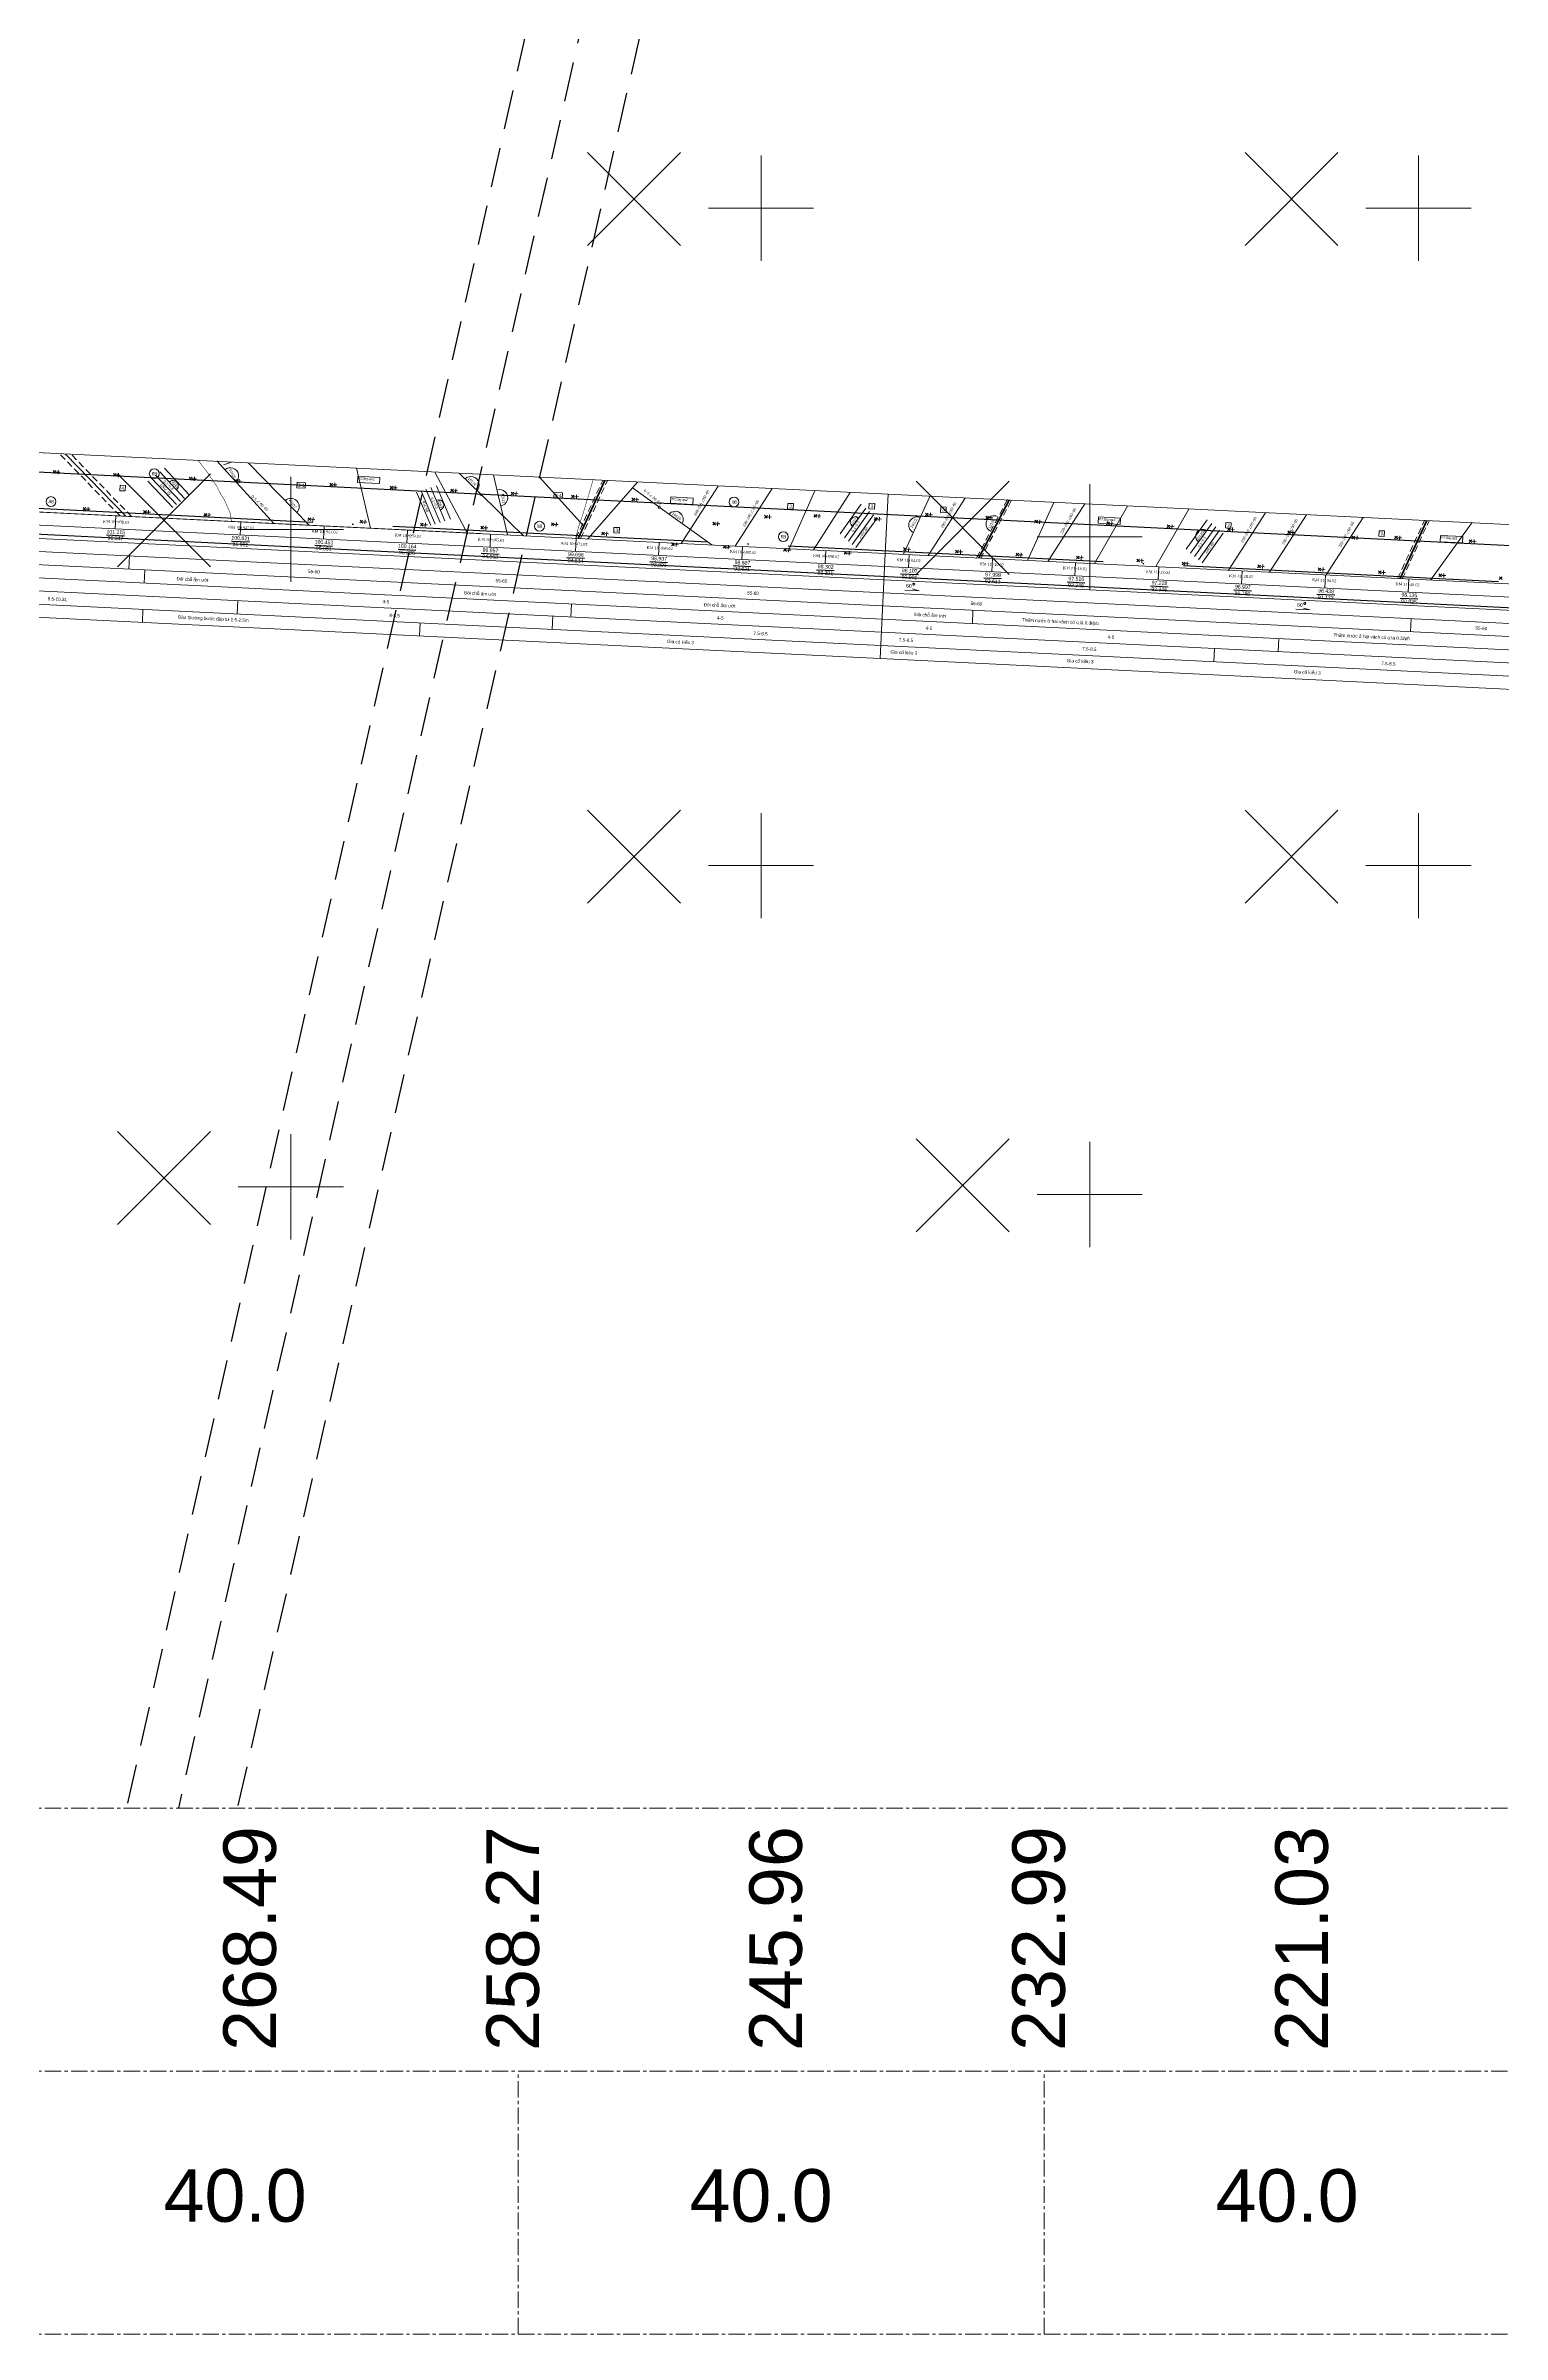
# Model space of a CAD drawing. Header units: inches. Extents: x 444671 to 463716, y 1783086 to 1794968.
# Drawn here: x 457464.6 to 457575.4, y 1788998.4 to 1789172.4 of the extents above; entities that cross this region are included whole.
import ezdxf
from ezdxf.enums import TextEntityAlignment as Align

# ---------------------------------------------------------------- set-up
doc = ezdxf.new("R2010")
doc.units = ezdxf.units.IN
doc.header["$MEASUREMENT"] = 0
for name, pattern in [('ACAD_ISO04W100', [30, 24, -3, 0, -3]), ('CENTER', [2, 1.25, -0.25, 0.25, -0.25]), ('DASHED2', [9.525, 6.35, -3.175]), ('DASHEDX2', [1.5, 1, -0.5]), ('HIDDEN', [0.375, 0.25, -0.125])]:
    doc.linetypes.add(name, pattern=pattern)
for name, color, linetype, lineweight in [('ah', 7, 'Continuous', 15), ('bac6', 7, 'Continuous', 40), ('bac7', 7, 'Continuous', 20), ('bac8', 251, 'Continuous', 9), ('dgay', 1, 'Continuous', 25), ('HOKHOAN', 250, 'DASHED2', 20), ('khung', 7, 'Continuous', 15), ('PEGCT', 7, 'Continuous', 15), ('Phuongvi', 7, 'Continuous', 15), ('rgdc', 7, 'Continuous', 25), ('Sohieu', 7, 'Continuous', 15), ('tdc', 7, 'Continuous', 15), ('Texdoi', 40, 'Continuous', 15), ('thoc', 252, 'Continuous', 13), ('Thoc2', 7, 'Continuous', 9)]:
    doc.layers.add(name, color=color, linetype=linetype, lineweight=lineweight)
for name, color, linetype in [('Caodoguong', 7, 'Continuous'), ('CONGTRINH', 2, 'Continuous'), ('Tam', 1, 'CENTER')]:
    doc.layers.add(name, color=color, linetype=linetype)
doc.styles.add('2', font='', dxfattribs={"height": 4})
doc.styles.add('25', font='', dxfattribs={"height": 5})
doc.styles.add('Chuin', font='', dxfattribs={"height": 0.2})
doc.styles.add('Geo', font='', dxfattribs={"height": 0.2})
doc.styles.add('ham', font='arial.ttf')
doc.styles.add('s', font='symbol.ttf', dxfattribs={"height": 0.4})
doc.styles.get('2').set_extended_font_data('.VnArial')
doc.styles.get('25').set_extended_font_data('.VnArial')
doc.styles.get('Chuin').set_extended_font_data('.VnArial')
doc.styles.get('Geo').set_extended_font_data('Geo TimesP')

# ---------------------------------------------------------------- blocks, each defined once
blk = doc.blocks.new('ghep')
at = {"layer": 'ah', "linetype": 'DASHEDX2', "ltscale": 0.5}
for p, q in [((412259.2, 1795215.34), (412257.08, 1795210.8)), ((412191.86, 1795210.8), (412187.04, 1795215.3)), ((412192.74, 1795210.8), (412187.92, 1795215.3)), ((412259.49, 1795215.26), (412257.41, 1795210.8))]:
    blk.add_line(p, q, dxfattribs=at)
for points in [[(412226.57, 1795210.8), (412228.39, 1795215.3)], [(412226.93, 1795210.8), (412228.75, 1795215.3)], [(412289.14, 1795210.8), (412290.96, 1795215.3)], [(412289.49, 1795210.8), (412291.31, 1795215.3)]]:
    blk.add_lwpolyline(points, dxfattribs=at)
at = {"layer": 'bac6'}
for p, q in [((412192.3, 1795210.8), (412187.48, 1795215.3)), ((412259.34, 1795215.3), (412257.24, 1795210.8))]:
    blk.add_line(p, q, dxfattribs=at)
for points in [[(412226.74, 1795210.8), (412228.56, 1795215.3)], [(412289.32, 1795210.8), (412291.13, 1795215.3)]]:
    blk.add_lwpolyline(points, dxfattribs=at)
at = {"layer": 'bac7'}
for p, q in [((412262.74, 1795215.3), (412260.95, 1795210.8)), ((412209.64, 1795215.3), (412210.93, 1795210.8)), ((412218.35, 1795210.72), (412215.61, 1795215.3)), ((412217.48, 1795215.3), (412219.15, 1795213.82)), ((412227.13, 1795211.75), (412223.58, 1795215.3)), ((412231.03, 1795215.3), (412227.47, 1795210.8)), ((412237.18, 1795215.3), (412234.58, 1795210.8)), ((412253.31, 1795215.3), (412251.52, 1795210.8)), ((412255.99, 1795215.3), (412253.39, 1795210.8)), ((412265.1, 1795215.3), (412262.5, 1795210.8)), ((412278.85, 1795215.3), (412276.25, 1795210.8)), ((412286.29, 1795215.3), (412283.69, 1795210.8))]:
    blk.add_line(p, q, dxfattribs=at)
for points in [[(412219.28, 1795213.71), (412222.57, 1795210.8)], [(412230.67, 1795214.84), (412232.73, 1795213.51)], [(412291.65, 1795210.8), (412294.56, 1795215.3)], [(412232.85, 1795213.43), (412236.92, 1795210.8)]]:
    blk.add_lwpolyline(points, dxfattribs=at)
blk.add_circle((412219.21, 1795213.76), 0.0681, dxfattribs=at)
at = {"layer": 'bac7', "linetype": 'ByBlock'}
blk.add_circle((412232.79, 1795213.47), 0.0763, dxfattribs=at)
at = {"layer": 'bac8'}
for p, q in [((412199, 1795215.35), (412203.56, 1795210.8)), ((412200.14, 1795215.3), (412199.52, 1795215.07)), ((412241.3, 1795215.3), (412238.7, 1795210.8)), ((412242.82, 1795210.8), (412244.55, 1795215.3)), ((412247.24, 1795215.3), (412244.65, 1795210.8)), ((412281.98, 1795215.3), (412279.38, 1795210.8))]:
    blk.add_line(p, q, dxfattribs=at)
for points in [[(412194.12, 1795213.79), (412196.1, 1795211.87)], [(412194.41, 1795214.04), (412196.39, 1795212.12)], [(412194.71, 1795214.29), (412196.69, 1795212.37)], [(412195.05, 1795214.59), (412197.03, 1795212.67)], [(412201.43, 1795215.3), (412206.26, 1795210.8)], [(412214.3, 1795213.71), (412215.5, 1795211.23)], [(412214.63, 1795213.84), (412215.83, 1795211.35)], [(412214.99, 1795213.97), (412216.19, 1795211.49)], [(412215.36, 1795214.11), (412216.56, 1795211.63)], [(412215.78, 1795214.27), (412216.98, 1795211.78)], [(412220.08, 1795215.3), (412221.37, 1795210.8)], [(412246.62, 1795212.12), (412248.12, 1795214.44)], [(412246.98, 1795211.84), (412248.47, 1795214.16)], [(412247.29, 1795211.6), (412248.78, 1795213.92)], [(412247.59, 1795211.36), (412249.09, 1795213.68)], [(412266.05, 1795210.8), (412268.35, 1795215.3)], [(412270.72, 1795210.8), (412273.01, 1795215.3)], [(412272.97, 1795212.24), (412274.46, 1795214.56)], [(412273.32, 1795211.96), (412274.82, 1795214.28)], [(412273.63, 1795211.72), (412275.13, 1795214.04)], [(412273.94, 1795211.48), (412275.43, 1795213.8)], [(412274.22, 1795211.27), (412275.71, 1795213.59)], [(412193.85, 1795213.56), (412195.83, 1795211.64)], [(412247.87, 1795211.14), (412249.37, 1795213.46)]]:
    blk.add_lwpolyline(points, dxfattribs=at)
at = {"layer": 'Caodoguong', "color": 0, "linetype": 'Continuous', "ltscale": 0.1}
for points in [[(412190.91, 1795209.31), (412192.27, 1795209.31)], [(412200.42, 1795209.31), (412201.78, 1795209.31)], [(412206.76, 1795209.31), (412208.12, 1795209.31)], [(412213.1, 1795209.31), (412214.45, 1795209.31)], [(412219.44, 1795209.31), (412220.8, 1795209.31)], [(412225.94, 1795209.31), (412227.29, 1795209.31)], [(412232.28, 1795209.31), (412233.63, 1795209.31)], [(412238.62, 1795209.31), (412239.97, 1795209.31)], [(412244.96, 1795209.31), (412246.31, 1795209.31)], [(412251.37, 1795209.32), (412252.72, 1795209.32)], [(412257.71, 1795209.32), (412259.06, 1795209.32)], [(412264.05, 1795209.32), (412265.4, 1795209.32)], [(412270.39, 1795209.32), (412271.74, 1795209.32)], [(412276.73, 1795209.32), (412278.08, 1795209.32)], [(412283.07, 1795209.32), (412284.42, 1795209.32)], [(412289.41, 1795209.32), (412290.76, 1795209.32)]]:
    blk.add_lwpolyline(points, dxfattribs=at)
at = {"layer": 'khung'}
blk.add_line((412250.19, 1795210.8), (412250.13, 1795210.8), dxfattribs=at)
for points in [[(412118.3, 1795215.3), (412250.13, 1795215.3)], [(412250.13, 1795215.3), (412250.13, 1795210.8)], [(412250.13, 1795215.3), (412350.13, 1795215.3)], [(412250.13, 1795215.3), (412250.13, 1795210.8)], [(412250.13, 1795215.3), (412250.13, 1795210.8)], [(412250.13, 1795215.3), (412250.13, 1795210.8)], [(412219.3, 1795210.8), (412115.8, 1795210.8)], [(412118.3, 1795210.8), (412250.13, 1795210.8)], [(412191.55, 1795210.8), (412191.55, 1795209.8)], [(412201.06, 1795210.8), (412201.06, 1795209.8)], [(412207.4, 1795210.8), (412207.4, 1795209.8)], [(412213.74, 1795210.8), (412213.74, 1795209.8)], [(412220.08, 1795210.8), (412220.08, 1795209.8)], [(412226.58, 1795210.8), (412226.58, 1795209.8)], [(412232.92, 1795210.8), (412232.92, 1795209.8)], [(412239.26, 1795210.8), (412239.26, 1795209.8)], [(412245.6, 1795210.8), (412245.6, 1795209.8)], [(412250.13, 1795210.8), (412250.13, 1795202.8)], [(412250.13, 1795210.8), (412312.65, 1795210.8)], [(412250.13, 1795210.8), (412250.13, 1795202.8)], [(412250.13, 1795210.8), (412250.13, 1795202.8)], [(412251.94, 1795210.8), (412251.94, 1795209.8)], [(412258.28, 1795210.8), (412258.28, 1795209.8)], [(412264.62, 1795210.8), (412264.62, 1795209.8)], [(412270.96, 1795210.8), (412270.96, 1795209.8)], [(412277.3, 1795210.8), (412277.3, 1795209.8)], [(412283.64, 1795210.8), (412283.64, 1795209.8)], [(412289.98, 1795210.8), (412289.98, 1795209.8)], [(412250.13, 1795208.8), (412250.13, 1795208.8)], [(412115.8, 1795205.8), (412250.13, 1795205.8)], [(412250.13, 1795205.8), (412350.13, 1795205.8)], [(412115.8, 1795204.8), (412250.13, 1795204.8)], [(412115.8, 1795203.8), (412250.13, 1795203.8)], [(412250.13, 1795204.8), (412350.13, 1795204.8)], [(412250.13, 1795203.8), (412350.13, 1795203.8)], [(412115.8, 1795202.8), (412250.13, 1795202.8)], [(412250.13, 1795202.8), (412350.13, 1795202.8)]]:
    blk.add_lwpolyline(points, dxfattribs=at)
at = {"layer": 'khung', "linetype": 'Continuous', "ltscale": 0.1}
for points in [[(412115.8, 1795209.8), (412250.13, 1795209.8)], [(412115.8, 1795208.8), (412250.13, 1795208.8)], [(412250.13, 1795209.8), (412350.13, 1795209.8)], [(412250.13, 1795208.8), (412350.13, 1795208.8)], [(412115.8, 1795207.8), (412250.13, 1795207.8)], [(412115.8, 1795206.8), (412250.13, 1795206.8)], [(412250.13, 1795206.8), (412350.13, 1795206.8)]]:
    blk.add_lwpolyline(points, dxfattribs=at)
at = {"layer": 'khung', "color": 0}
for points in [[(412192.72, 1795207.8), (412192.72, 1795206.8)], [(412193.95, 1795206.8), (412193.95, 1795205.8)], [(412257, 1795206.8), (412257, 1795205.8)], [(412290.31, 1795207.8), (412290.31, 1795206.8)], [(412226.47, 1795205.8), (412226.47, 1795204.8)], [(412280.34, 1795205.8), (412280.34, 1795204.8)], [(412193.95, 1795203.8), (412193.95, 1795202.8)], [(412201.12, 1795204.8), (412201.12, 1795203.8)], [(412215.06, 1795203.8), (412215.06, 1795202.8)], [(412225.11, 1795204.8), (412225.11, 1795203.8)], [(412275.48, 1795204.8), (412275.48, 1795203.8)]]:
    blk.add_lwpolyline(points, dxfattribs=at)
at = {"layer": 'khung', "color": 0, "linetype": 'Continuous', "ltscale": 0.1}
for points in [[(412250.13, 1795207.8), (412350.13, 1795207.8)], [(412251.75, 1795208.09), (412252.83, 1795208.09), (412252.32, 1795208.2)], [(412281.52, 1795208.09), (412282.6, 1795208.09), (412282.1, 1795208.2)]]:
    blk.add_lwpolyline(points, dxfattribs=at)
for centre in [(412252.4, 1795208.56), (412282.17, 1795208.56)]:
    blk.add_ellipse(centre, major_axis=(-0.0479, -0.0626), ratio=0.99999, start_param=6.486585, end_param=12.747598, dxfattribs=at)
at = {"layer": 'rgdc', "linetype": 'DASHEDX2', "ltscale": 0.5, "const_width": 0.037, "flags": 128}
for points in [[(412197.59, 1795215.3), (412198.29, 1795214.49), (412199.05, 1795213.49), (412199.42, 1795212.85), (412199.75, 1795212.38), (412199.97, 1795211.91), (412200.22, 1795211.42), (412200.34, 1795210.8)], [(412227.66, 1795215.3), (412227.42, 1795214.31), (412227, 1795212.62), (412226.71, 1795211.59), (412226.55, 1795210.8)]]:
    blk.add_lwpolyline(points, dxfattribs=at)
at = {"layer": 'Sohieu'}
for centre, radius, start, end in [((412195.77, 1795213.29), 0.402, 315.8402, 135.8402), ((412200.1, 1795214.25), 0.624, 315.0192, 135.0192), ((412218.4, 1795214.48), 0.624, 318.5227, 138.5227), ((412220.62, 1795213.59), 0.624, 281.1851, 110.8149), ((412252.43, 1795213.07), 0.624, 68.3121, 248.3121), ((412258.29, 1795213.45), 0.62, 68.921, 248.921), ((412274.16, 1795213.28), 0.525, 57.2116, 237.2116), ((412204.81, 1795212.15), 0.624, 317, 137), ((412216.01, 1795212.81), 0.402, 295.7398, 115.7398), ((412234.04, 1795212.6), 0.62, 333.6599, 142.2734), ((412247.75, 1795213.07), 0.402, 57.2116, 237.2116)]:
    blk.add_arc(centre, radius, start, end, dxfattribs=at)
at = {"layer": 'tdc'}
for points in [[(412205.19, 1795213.59), (412205.19, 1795214.02), (412205.83, 1795214.02), (412205.83, 1795213.59)], [(412209.77, 1795214.22), (412209.77, 1795214.7), (412211.46, 1795214.7), (412211.46, 1795214.22)], [(412224.75, 1795213.76), (412224.75, 1795214.2), (412225.39, 1795214.2), (412225.39, 1795213.76)], [(412233.63, 1795213.81), (412233.63, 1795214.29), (412235.32, 1795214.29), (412235.32, 1795213.81)], [(412242.54, 1795213.82), (412242.96, 1795213.82), (412242.96, 1795214.24), (412242.54, 1795214.24)], [(412248.72, 1795214.13), (412249.14, 1795214.13), (412249.14, 1795214.55), (412248.72, 1795214.55)], [(412254.17, 1795214.12), (412254.59, 1795214.12), (412254.59, 1795214.54), (412254.17, 1795214.54)], [(412266.18, 1795213.88), (412266.18, 1795214.36), (412267.87, 1795214.36), (412267.87, 1795213.88)], [(412275.87, 1795214), (412276.29, 1795214), (412276.29, 1795214.42), (412275.87, 1795214.42)], [(412287.55, 1795213.94), (412287.97, 1795213.94), (412287.97, 1795214.36), (412287.55, 1795214.36)], [(412292.24, 1795213.75), (412292.24, 1795214.23), (412293.93, 1795214.23), (412293.93, 1795213.75)], [(412191.75, 1795212.72), (412192.17, 1795212.72), (412192.17, 1795213.14), (412191.75, 1795213.14)], [(412229.42, 1795211.35), (412229.84, 1795211.35), (412229.84, 1795211.77), (412229.42, 1795211.77)]]:
    blk.add_lwpolyline(points, close=True, dxfattribs=at)
for centre in [(412194.3, 1795214.14), (412238.45, 1795214.14), (412186.56, 1795211.64), (412223.76, 1795211.58), (412242.32, 1795211.69)]:
    blk.add_circle(centre, 0.375, dxfattribs=at)
at = {"layer": 'Thoc2', "linetype": 'ByBlock', "ltscale": 1.5}
for p, q in [((412186.81, 1795213.8), (412186.6, 1795214.01)), ((412191.41, 1795213.8), (412191.2, 1795214.01)), ((412197.19, 1795213.8), (412196.97, 1795214.01)), ((412200.61, 1795213.8), (412200.4, 1795214.01)), ((412207.89, 1795213.86), (412207.68, 1795214.07)), ((412212.49, 1795213.86), (412212.28, 1795214.07)), ((412217.09, 1795213.86), (412216.88, 1795214.07)), ((412221.69, 1795213.86), (412221.48, 1795214.07)), ((412226.29, 1795213.86), (412226.08, 1795214.07)), ((412230.89, 1795213.86), (412230.68, 1795214.07)), ((412253.24, 1795213.8), (412253.03, 1795214.01)), ((412257.84, 1795213.8), (412257.63, 1795214.01)), ((412261.57, 1795213.67), (412261.36, 1795213.88)), ((412267.04, 1795213.8), (412266.83, 1795214.01)), ((412271.64, 1795213.8), (412271.43, 1795214.01)), ((412276.24, 1795213.8), (412276.03, 1795214.01)), ((412280.84, 1795213.8), (412280.63, 1795214.01)), ((412285.73, 1795213.63), (412285.52, 1795213.85)), ((412288.97, 1795213.8), (412288.76, 1795214.01)), ((412294.64, 1795213.8), (412294.43, 1795214.01)), ((412224.86, 1795211.67), (412224.65, 1795211.88)), ((412237.12, 1795212.32), (412236.91, 1795212.53)), ((412241.03, 1795213.04), (412240.81, 1795213.25)), ((412244.78, 1795213.29), (412244.57, 1795213.5)), ((412249.38, 1795213.29), (412249.17, 1795213.5)), ((412189.24, 1795211.1), (412189.03, 1795211.31)), ((412193.84, 1795211.1), (412193.63, 1795211.31)), ((412198.44, 1795211.1), (412198.23, 1795211.31)), ((412206.36, 1795211.16), (412206.15, 1795211.37)), ((412210.32, 1795211.16), (412210.11, 1795211.37)), ((412214.92, 1795211.16), (412214.71, 1795211.37)), ((412219.52, 1795211.16), (412219.31, 1795211.37)), ((412228.72, 1795211.16), (412228.51, 1795211.37)), ((412234.06, 1795210.59), (412233.85, 1795210.8)), ((412238.01, 1795210.59), (412237.8, 1795210.8)), ((412242.61, 1795210.59), (412242.4, 1795210.8)), ((412247.21, 1795210.59), (412247, 1795210.8)), ((412251.71, 1795211.1), (412251.5, 1795211.31)), ((412255.67, 1795211.1), (412255.46, 1795211.31)), ((412260.27, 1795211.1), (412260.06, 1795211.31)), ((412264.87, 1795211.1), (412264.66, 1795211.31)), ((412269.47, 1795211.1), (412269.26, 1795211.31)), ((412272.93, 1795211.04), (412272.72, 1795211.25)), ((412278.67, 1795211.1), (412278.46, 1795211.31)), ((412283.27, 1795211.1), (412283.06, 1795211.31)), ((412287.87, 1795211.1), (412287.66, 1795211.31)), ((412292.47, 1795211.1), (412292.26, 1795211.31)), ((412297.07, 1795211.1), (412296.86, 1795211.31))]:
    blk.add_line(p, q, dxfattribs=at)
at = {"layer": 'Thoc2', "linetype": 'ByBlock'}
for p, q in [((412186.6, 1795213.8), (412186.81, 1795214.01)), ((412186.83, 1795213.9), (412187.13, 1795213.9)), ((412186.98, 1795213.75), (412186.98, 1795214.05)), ((412191.2, 1795213.8), (412191.41, 1795214.01)), ((412191.43, 1795213.9), (412191.73, 1795213.9)), ((412191.58, 1795213.75), (412191.58, 1795214.05)), ((412196.97, 1795213.8), (412197.19, 1795214.01)), ((412197.21, 1795213.9), (412197.51, 1795213.9)), ((412197.36, 1795213.75), (412197.36, 1795214.05)), ((412200.4, 1795213.8), (412200.61, 1795214.01)), ((412200.63, 1795213.9), (412200.93, 1795213.9)), ((412200.78, 1795213.75), (412200.78, 1795214.05)), ((412207.68, 1795213.86), (412207.89, 1795214.07)), ((412207.91, 1795213.96), (412208.21, 1795213.96)), ((412208.06, 1795213.81), (412208.06, 1795214.11)), ((412212.28, 1795213.86), (412212.49, 1795214.07)), ((412212.51, 1795213.96), (412212.81, 1795213.96)), ((412212.66, 1795213.81), (412212.66, 1795214.11)), ((412216.88, 1795213.86), (412217.09, 1795214.07)), ((412217.11, 1795213.96), (412217.41, 1795213.96)), ((412217.26, 1795213.81), (412217.26, 1795214.11)), ((412221.48, 1795213.86), (412221.69, 1795214.07)), ((412221.71, 1795213.96), (412222.01, 1795213.96)), ((412221.86, 1795213.81), (412221.86, 1795214.11)), ((412226.08, 1795213.86), (412226.29, 1795214.07)), ((412226.31, 1795213.96), (412226.61, 1795213.96)), ((412226.46, 1795213.81), (412226.46, 1795214.11)), ((412230.68, 1795213.86), (412230.89, 1795214.07)), ((412230.91, 1795213.96), (412231.21, 1795213.96)), ((412231.06, 1795213.81), (412231.06, 1795214.11)), ((412253.03, 1795213.8), (412253.24, 1795214.01)), ((412253.26, 1795213.9), (412253.56, 1795213.9)), ((412253.41, 1795213.75), (412253.41, 1795214.05)), ((412257.63, 1795213.8), (412257.84, 1795214.01)), ((412257.86, 1795213.9), (412258.16, 1795213.9)), ((412258.01, 1795213.75), (412258.01, 1795214.05)), ((412261.36, 1795213.67), (412261.57, 1795213.88)), ((412261.59, 1795213.77), (412261.89, 1795213.77)), ((412261.74, 1795213.62), (412261.74, 1795213.92)), ((412266.83, 1795213.8), (412267.04, 1795214.01)), ((412267.06, 1795213.9), (412267.36, 1795213.9)), ((412267.21, 1795213.75), (412267.21, 1795214.05)), ((412271.43, 1795213.8), (412271.64, 1795214.01)), ((412271.66, 1795213.9), (412271.96, 1795213.9)), ((412271.81, 1795213.75), (412271.81, 1795214.05)), ((412276.03, 1795213.8), (412276.24, 1795214.01)), ((412276.26, 1795213.9), (412276.56, 1795213.9)), ((412276.41, 1795213.75), (412276.41, 1795214.05)), ((412280.63, 1795213.8), (412280.84, 1795214.01)), ((412280.86, 1795213.9), (412281.16, 1795213.9)), ((412281.01, 1795213.75), (412281.01, 1795214.05)), ((412285.52, 1795213.63), (412285.73, 1795213.85)), ((412285.75, 1795213.74), (412286.05, 1795213.74)), ((412285.9, 1795213.59), (412285.9, 1795213.89)), ((412288.76, 1795213.8), (412288.97, 1795214.01)), ((412288.99, 1795213.9), (412289.29, 1795213.9)), ((412289.14, 1795213.75), (412289.14, 1795214.05)), ((412294.43, 1795213.8), (412294.64, 1795214.01)), ((412294.66, 1795213.9), (412294.96, 1795213.9)), ((412294.81, 1795213.75), (412294.81, 1795214.05)), ((412224.65, 1795211.67), (412224.86, 1795211.88)), ((412225.03, 1795211.62), (412225.03, 1795211.92)), ((412236.91, 1795212.32), (412237.12, 1795212.53)), ((412237.14, 1795212.42), (412237.44, 1795212.42)), ((412237.29, 1795212.27), (412237.29, 1795212.57)), ((412240.81, 1795213.04), (412241.03, 1795213.25)), ((412241.05, 1795213.14), (412241.35, 1795213.14)), ((412241.2, 1795212.99), (412241.2, 1795213.29)), ((412244.57, 1795213.29), (412244.78, 1795213.5)), ((412244.8, 1795213.39), (412245.1, 1795213.39)), ((412244.95, 1795213.24), (412244.95, 1795213.54)), ((412249.17, 1795213.29), (412249.38, 1795213.5)), ((412249.4, 1795213.39), (412249.7, 1795213.39)), ((412249.55, 1795213.24), (412249.55, 1795213.54)), ((412189.03, 1795211.1), (412189.24, 1795211.31)), ((412189.26, 1795211.2), (412189.56, 1795211.2)), ((412189.41, 1795211.05), (412189.41, 1795211.35)), ((412193.63, 1795211.1), (412193.84, 1795211.31)), ((412193.86, 1795211.2), (412194.16, 1795211.2)), ((412194.01, 1795211.05), (412194.01, 1795211.35)), ((412198.23, 1795211.1), (412198.44, 1795211.31)), ((412198.46, 1795211.2), (412198.76, 1795211.2)), ((412198.61, 1795211.05), (412198.61, 1795211.35)), ((412206.15, 1795211.16), (412206.36, 1795211.37)), ((412206.38, 1795211.26), (412206.68, 1795211.26)), ((412206.53, 1795211.11), (412206.53, 1795211.41)), ((412210.11, 1795211.16), (412210.32, 1795211.37)), ((412210.34, 1795211.26), (412210.64, 1795211.26)), ((412210.49, 1795211.11), (412210.49, 1795211.41)), ((412214.71, 1795211.16), (412214.92, 1795211.37)), ((412214.94, 1795211.26), (412215.24, 1795211.26)), ((412215.09, 1795211.11), (412215.09, 1795211.41)), ((412219.31, 1795211.16), (412219.52, 1795211.37)), ((412219.54, 1795211.26), (412219.84, 1795211.26)), ((412219.69, 1795211.11), (412219.69, 1795211.41)), ((412224.88, 1795211.77), (412225.18, 1795211.77)), ((412228.51, 1795211.16), (412228.72, 1795211.37)), ((412228.74, 1795211.26), (412229.04, 1795211.26)), ((412228.89, 1795211.11), (412228.89, 1795211.41)), ((412233.85, 1795210.59), (412234.06, 1795210.8)), ((412234.08, 1795210.69), (412234.38, 1795210.69)), ((412234.23, 1795210.54), (412234.23, 1795210.84)), ((412237.8, 1795210.59), (412238.01, 1795210.8)), ((412238.03, 1795210.69), (412238.33, 1795210.69)), ((412238.18, 1795210.54), (412238.18, 1795210.84)), ((412242.4, 1795210.59), (412242.61, 1795210.8)), ((412242.63, 1795210.69), (412242.93, 1795210.69)), ((412242.78, 1795210.54), (412242.78, 1795210.84)), ((412247, 1795210.59), (412247.21, 1795210.8)), ((412247.23, 1795210.69), (412247.53, 1795210.69)), ((412247.38, 1795210.54), (412247.38, 1795210.84)), ((412251.5, 1795211.1), (412251.71, 1795211.31)), ((412251.74, 1795211.2), (412252.04, 1795211.2)), ((412251.89, 1795211.05), (412251.89, 1795211.35)), ((412255.46, 1795211.1), (412255.67, 1795211.31)), ((412255.69, 1795211.2), (412255.99, 1795211.2)), ((412255.84, 1795211.05), (412255.84, 1795211.35)), ((412260.06, 1795211.1), (412260.27, 1795211.31)), ((412260.29, 1795211.2), (412260.59, 1795211.2)), ((412260.44, 1795211.05), (412260.44, 1795211.35)), ((412264.66, 1795211.1), (412264.87, 1795211.31)), ((412264.89, 1795211.2), (412265.19, 1795211.2)), ((412265.04, 1795211.05), (412265.04, 1795211.35)), ((412269.26, 1795211.1), (412269.47, 1795211.31)), ((412269.49, 1795211.2), (412269.79, 1795211.2)), ((412269.64, 1795211.05), (412269.64, 1795211.35)), ((412272.72, 1795211.04), (412272.93, 1795211.25)), ((412272.95, 1795211.14), (412273.25, 1795211.14)), ((412273.1, 1795210.99), (412273.1, 1795211.29)), ((412278.46, 1795211.1), (412278.67, 1795211.31)), ((412278.69, 1795211.2), (412278.99, 1795211.2)), ((412278.84, 1795211.05), (412278.84, 1795211.35)), ((412283.06, 1795211.1), (412283.27, 1795211.31)), ((412283.29, 1795211.2), (412283.59, 1795211.2)), ((412283.44, 1795211.05), (412283.44, 1795211.35)), ((412287.66, 1795211.1), (412287.87, 1795211.31)), ((412287.89, 1795211.2), (412288.19, 1795211.2)), ((412288.04, 1795211.05), (412288.04, 1795211.35)), ((412292.26, 1795211.1), (412292.47, 1795211.31)), ((412292.49, 1795211.2), (412292.79, 1795211.2)), ((412292.64, 1795211.05), (412292.64, 1795211.35)), ((412296.86, 1795211.1), (412297.07, 1795211.31))]:
    blk.add_line(p, q, dxfattribs=at)
at = {"layer": 'Caodoguong', "color": 0, "linetype": 'Continuous', "ltscale": 0.1, "style": 'Chuin'}
for s, p in [('101.216', (412191.6, 1795209.43)), ('96.347', (412191.6, 1795208.95)), ('100.821', (412201.11, 1795209.43)), ('95.901', (412201.11, 1795208.95)), ('100.453', (412207.45, 1795209.43)), ('95.601', (412207.45, 1795208.95)), ('100.164', (412213.79, 1795209.43)), ('95.298', (412213.79, 1795208.95)), ('99.957', (412220.13, 1795209.43)), ('94.963', (412220.13, 1795208.95)), ('99.698', (412226.63, 1795209.43)), ('94.614', (412226.63, 1795208.95)), ('98.907', (412232.97, 1795209.43)), ('93.891', (412232.97, 1795208.95)), ('98.607', (412239.31, 1795209.43)), ('93.631', (412239.31, 1795208.95)), ('98.302', (412245.65, 1795209.43)), ('93.321', (412245.65, 1795208.95)), ('98.107', (412252.05, 1795209.44)), ('92.901', (412252.05, 1795208.95)), ('97.998', (412258.39, 1795209.44)), ('92.611', (412258.39, 1795208.95)), ('97.516', (412264.73, 1795209.44)), ('92.346', (412264.73, 1795208.95)), ('97.228', (412271.07, 1795209.44)), ('92.346', (412271.07, 1795208.95)), ('96.997', (412277.41, 1795209.44)), ('91.760', (412277.41, 1795208.95)), ('96.438', (412283.75, 1795209.44)), ('91.133', (412283.75, 1795208.95)), ('96.135', (412290.09, 1795209.44)), ('90.825', (412290.09, 1795208.95))]:
    blk.add_text(s, height=0.28, dxfattribs=at).set_placement(p, align=Align.CENTER)
at = {"layer": 'khung', "color": 0, "linetype": 'Continuous', "ltscale": 0.1, "style": 'Chuin'}
for p in [(412251.82, 1795208.29), (412281.59, 1795208.29)]:
    blk.add_text('60', height=0.28, dxfattribs=at).set_placement(p)
at = {"layer": 'khung', "color": 0, "style": 'Chuin'}
for s, p in [('55-60', (412206.79, 1795207.17)), ('55-60', (412257.24, 1795207.2)), ('§«i chç Èm \xadít', (412197.6, 1795206.12)), ('4-5', (412212.37, 1795205.16)), ('§«i chç Èm \xadít', (412219.48, 1795206.12)), ('ThÊm n\xadíc ë hai v¸ch cã q lµ 0.3l/ph', (412263.68, 1795206.15)), ('4-5', (412267.58, 1795205.16)), ('ThÊm n\xadíc ë hai v¸ch cã q lµ 0.3l/ph', (412287.39, 1795206.15)), ('8.5-10.31', (412187.41, 1795204.13)), ('§µo th\xadêng b\xadíc ®µo tõ 1.5-2.5m', (412199.33, 1795203.22)), ('8-8.5', (412213.09, 1795204.13)), ('Gia cè kiÓu 3', (412265.33, 1795203.22)), ('7.5-8.5', (412265.98, 1795204.17)), ('Gia cè kiÓu 3', (412282.62, 1795203.22)), ('7.5-8.5', (412288.75, 1795204.17))]:
    blk.add_text(s, height=0.25, rotation=359.9992, dxfattribs=at).set_placement(p, align=Align.CENTER)
at = {"layer": 'khung', "color": 0, "style": 'ham'}
for p in [(412221.07, 1795207.17), (412295.68, 1795207.2)]:
    blk.add_text('55-60', height=0.25, dxfattribs=at).set_placement(p, align=Align.CENTER)
at = {"layer": 'khung', "style": 'Chuin'}
for s, p in [('55-60', (412240.23, 1795207.17)), ('§«i chç Èm \xadít', (412237.74, 1795206.12)), ('4-5', (412237.83, 1795205.16)), ('§«i chç Èm \xadít', (412253.77, 1795206.15)), ('4-5', (412253.72, 1795205.16)), ('Gia cè kiÓu 3', (412234.9, 1795203.19)), ('7.5-8.5', (412240.95, 1795204.13)), ('Gia cè kiÓu 3', (412251.91, 1795203.22)), ('7.5-8.5', (412252.02, 1795204.17))]:
    blk.add_text(s, height=0.25, rotation=359.9992, dxfattribs=at).set_placement(p, align=Align.CENTER)
at = {"layer": 'khung', "char_height": 0.2113, "width": 2.1134, "attachment_point": 7}
for s, insert in [('{\\fTimes New Roman|b0|i0|c0|p18;KM 10+938.02}', (412190.59, 1795210.23)), ('{\\fTimes New Roman|b0|i0|c0|p18;KM 10+947.02}', (412200.12, 1795210.26)), ('{\\fTimes New Roman|b0|i0|c0|p18;KM 10+953.02}', (412206.46, 1795210.26)), ('{\\fTimes New Roman|b0|i0|c0|p18;KM 10+959.02}', (412212.8, 1795210.26)), ('{\\fTimes New Roman|b0|i0|c0|p18;KM 10+965.02}', (412219.14, 1795210.26)), ('{\\fTimes New Roman|b0|i0|c0|p18;KM 10+971.02}', (412225.48, 1795210.26)), ('{\\fTimes New Roman|b0|i0|c0|p18;KM 10+986.02}', (412231.98, 1795210.26)), ('{\\fTimes New Roman|b0|i0|c0|p18;KM 10+992.02}', (412238.32, 1795210.26)), ('{\\fTimes New Roman|b0|i0|c0|p18;KM 10+998.02}', (412244.66, 1795210.26)), ('{\\fTimes New Roman|b0|i0|c0|p18;KM 11+04.02}', (412251, 1795210.26)), ('{\\fTimes New Roman|b0|i0|c0|p18;KM 11+10.02}', (412257.34, 1795210.26)), ('{\\fTimes New Roman|b0|i0|c0|p18;KM 11+16.02}', (412263.68, 1795210.26)), ('{\\fTimes New Roman|b0|i0|c0|p18;KM 11+22.02}', (412269.98, 1795210.28)), ('{\\fTimes New Roman|b0|i0|c0|p18;KM 11+28.02}', (412276.32, 1795210.28)), ('{\\fTimes New Roman|b0|i0|c0|p18;KM 11+34.02}', (412282.66, 1795210.28)), ('{\\fTimes New Roman|b0|i0|c0|p18;KM 11+40.02}', (412289, 1795210.28))]:
    blk.add_mtext(s, dxfattribs=dict(at, insert=insert))
at = {"layer": 'Phuongvi', "linetype": 'Continuous', "ltscale": 5, "style": 's'}
for s, rotation, p in [('0.1-0.3', 320.05, (412195.36, 1795213.26)), ('0-5 Ð 60-65', 323.0311, (412232.18, 1795214.15)), ('120Ð 70', 313.485, (412195.14, 1795212.93)), ('0-5 Ð 60-65', 320.3003, (412202.36, 1795212.23)), ('40Ð 65', 293.3847, (412214.94, 1795212.63)), ('0.1-0.3', 299.9496, (412215.61, 1795212.91)), ('0.1-0.3', 61.4214, (412247.87, 1795212.68)), ('230Ð60', 54.8565, (412248.46, 1795212.25)), ('0.1-0.3', 61.4214, (412274.21, 1795212.8)), ('230Ð60', 54.8565, (412274.8, 1795212.38))]:
    blk.add_text(s, height=0.2, rotation=rotation, dxfattribs=at).set_placement(p, align=Align.CENTER)
for s, rotation, p in [('230-240 Ð60-65', 64.162, (412235.6, 1795212.93)), ('230-240 Ð 60-65', 64.0669, (412239.36, 1795212.28)), ('230-240 Ð60-65', 64.162, (412254.41, 1795212.93)), ('230-240 Ð60-65', 64.162, (412263.52, 1795212.93)), ('230-240 Ð60-65', 64.162, (412277.26, 1795212.93)), ('230-240 Ð60-65', 64.162, (412280.39, 1795212.93)), ('230-240 Ð60-65', 64.162, (412284.7, 1795212.93))]:
    blk.add_text(s, height=0.2, rotation=rotation, dxfattribs=at).set_placement(p)
at = {"layer": 'Sohieu', "style": 'Chuin'}
for s, rotation, p in [('6341', 315.616, (412195.64, 1795213.53)), ('10105', 302.5219, (412199.94, 1795214.72)), ('10110', 317.5938, (412218.13, 1795214.92)), ('10111', 277.1858, (412220.75, 1795213.93)), ('10125', 67.9894, (412258.04, 1795213.05)), ('10129a', 56.9874, (412273.84, 1795212.93)), ('10107', 307.9242, (412204.61, 1795212.63)), ('6353', 295.5156, (412215.9, 1795213.13)), ('10116', 326.2598, (412233.76, 1795212.99)), ('10121', 56.9874, (412247.52, 1795212.76)), ('10121', 62.5275, (412252.09, 1795212.81))]:
    blk.add_text(s, height=0.2, rotation=rotation, dxfattribs=at).set_placement(p)
at = {"layer": 'tdc', "style": 'Geo'}
for s, p in [('IIB', (412194.32, 1795214.02)), ('3-4', (412205.51, 1795213.68)), ('3-4', (412225.07, 1795213.86)), ('IIB', (412238.47, 1795214.02)), ('3', (412242.76, 1795213.91)), ('3', (412248.94, 1795214.22)), ('3', (412254.39, 1795214.21)), ('3', (412276.09, 1795214.09)), ('3', (412287.77, 1795214.03)), ('4', (412191.96, 1795212.81)), ('IIB', (412242.33, 1795211.57)), ('IIB', (412186.58, 1795211.52)), ('IIB', (412223.77, 1795211.46)), ('3', (412229.63, 1795211.43))]:
    blk.add_text(s, height=0.25, dxfattribs=at).set_placement(p, align=Align.CENTER)
at = {"layer": 'tdc', "char_height": 0.18, "width": 1.0957, "attachment_point": 1, "style": 'Geo'}
for insert in [(412209.83, 1795214.64), (412233.7, 1795214.22), (412266.24, 1795214.29), (412292.31, 1795214.17)]:
    blk.add_mtext('{\\fGeoTimesNR|b0|i0|c0|p18;PZ3bg-qs2}', dxfattribs=dict(at, insert=insert))
blk = doc.blocks.new('A$C7D350064')
at = {"lineweight": 20}
for p, q in [((-971.83, 0), (75.99, 0)), ((-971.83, -20), (75.99, -20)), ((-971.83, -40), (75.99, -40))]:
    blk.add_line(p, q, dxfattribs=at)
for points in [[(-717.83, -40), (-717.83, -20)], [(-677.83, -40), (-677.83, -20)]]:
    blk.add_lwpolyline(points, dxfattribs=at)
at = {"layer": 'CONGTRINH', "ltscale": 10}
blk.add_line((-117.48, 69.75), (-803.23, 104.04), dxfattribs=at)
at = {"layer": 'CONGTRINH', "color": 0, "linetype": 'ACAD_ISO04W100', "lineweight": 25, "flags": 128}
blk.add_lwpolyline([(-817.55, 102), (-117.55, 67)], dxfattribs=at)
at = {"layer": 'CONGTRINH', "ltscale": 10}
blk.add_lwpolyline([(-819.5, 100.14), (-117.6, 65.05)], dxfattribs=at)
at = {"layer": 'thoc'}
for points in [[(-705.48, 118.82), (-712.55, 125.9)], [(-705.48, 125.9), (-712.55, 118.82)], [(-699.36, 117.67), (-699.36, 125.67)], [(-655.48, 118.82), (-662.55, 125.9)], [(-655.48, 125.9), (-662.55, 118.82)], [(-649.36, 117.67), (-649.36, 125.67)], [(-703.36, 121.67), (-695.36, 121.67)], [(-653.36, 121.67), (-645.36, 121.67)], [(-741.23, 94.39), (-748.3, 101.46)], [(-741.23, 101.46), (-748.3, 94.39)], [(-735.12, 93.24), (-735.12, 101.24)], [(-680.48, 93.82), (-687.55, 100.9)], [(-680.48, 100.9), (-687.55, 93.82)], [(-674.36, 92.67), (-674.36, 100.67)], [(-739.12, 97.24), (-731.12, 97.24)], [(-678.36, 96.67), (-670.36, 96.67)], [(-705.48, 68.82), (-712.55, 75.9)], [(-705.48, 75.9), (-712.55, 68.82)], [(-699.36, 67.67), (-699.36, 75.67)], [(-655.48, 68.82), (-662.55, 75.9)], [(-655.48, 75.9), (-662.55, 68.82)], [(-649.36, 67.67), (-649.36, 75.67)], [(-703.36, 71.67), (-695.36, 71.67)], [(-653.36, 71.67), (-645.36, 71.67)], [(-741.23, 44.39), (-748.3, 51.46)], [(-741.23, 51.46), (-748.3, 44.39)], [(-735.12, 43.24), (-735.12, 51.24)], [(-680.48, 43.82), (-687.55, 50.9)], [(-680.48, 50.9), (-687.55, 43.82)], [(-674.36, 42.67), (-674.36, 50.67)], [(-739.12, 47.24), (-731.12, 47.24)], [(-678.36, 46.67), (-670.36, 46.67)]]:
    blk.add_lwpolyline(points, dxfattribs=at)
at = {"layer": 'HOKHOAN', "rotation": 357.2000000000316}
blk.add_blockref('ghep', (-500143.5, -1772833.83), dxfattribs=at)
at = {"lineweight": 20, "style": '2'}
for p in [(-739.35, -29.45), (-699.35, -29.45), (-659.35, -29.45)]:
    blk.add_text('40.0', height=4, dxfattribs=at).set_placement(p, align=Align.MIDDLE_CENTER)
at = {"layer": 'PEGCT', "style": '25'}
for s, p in [('268.49', (-735.05, -9.91)), ('258.27', (-715.05, -9.91)), ('245.96', (-695.05, -9.91)), ('232.99', (-675.05, -9.91)), ('221.03', (-655.05, -9.91))]:
    blk.add_text(s, height=4, rotation=90, dxfattribs=at).set_placement(p, align=Align.BOTTOM_CENTER)
blk = doc.blocks.new('Ranh gioi DC va dut gay TKKT')
at = {"layer": 'dgay', "color": 250, "linetype": 'HIDDEN', "ltscale": 12}
for points in [[(-702.63, 168.98), (-755.74, -67)], [(-698.93, 166.69), (-751.77, -67)], [(-694.77, 164.33), (-747.29, -67)]]:
    blk.add_lwpolyline(points, dxfattribs=at)

msp = doc.modelspace()

# ---------------------------------------------------------------- block references
at = {"layer": 'Tam'}
msp.add_blockref('A$C7D350064', (458218.363, 1789038.3548), dxfattribs=at)
at = {"layer": 'Texdoi'}
msp.add_blockref('Ranh gioi DC va dut gay TKKT', (458226.4703, 1789105.3548), dxfattribs=at)

doc.saveas('drawing.dxf')
